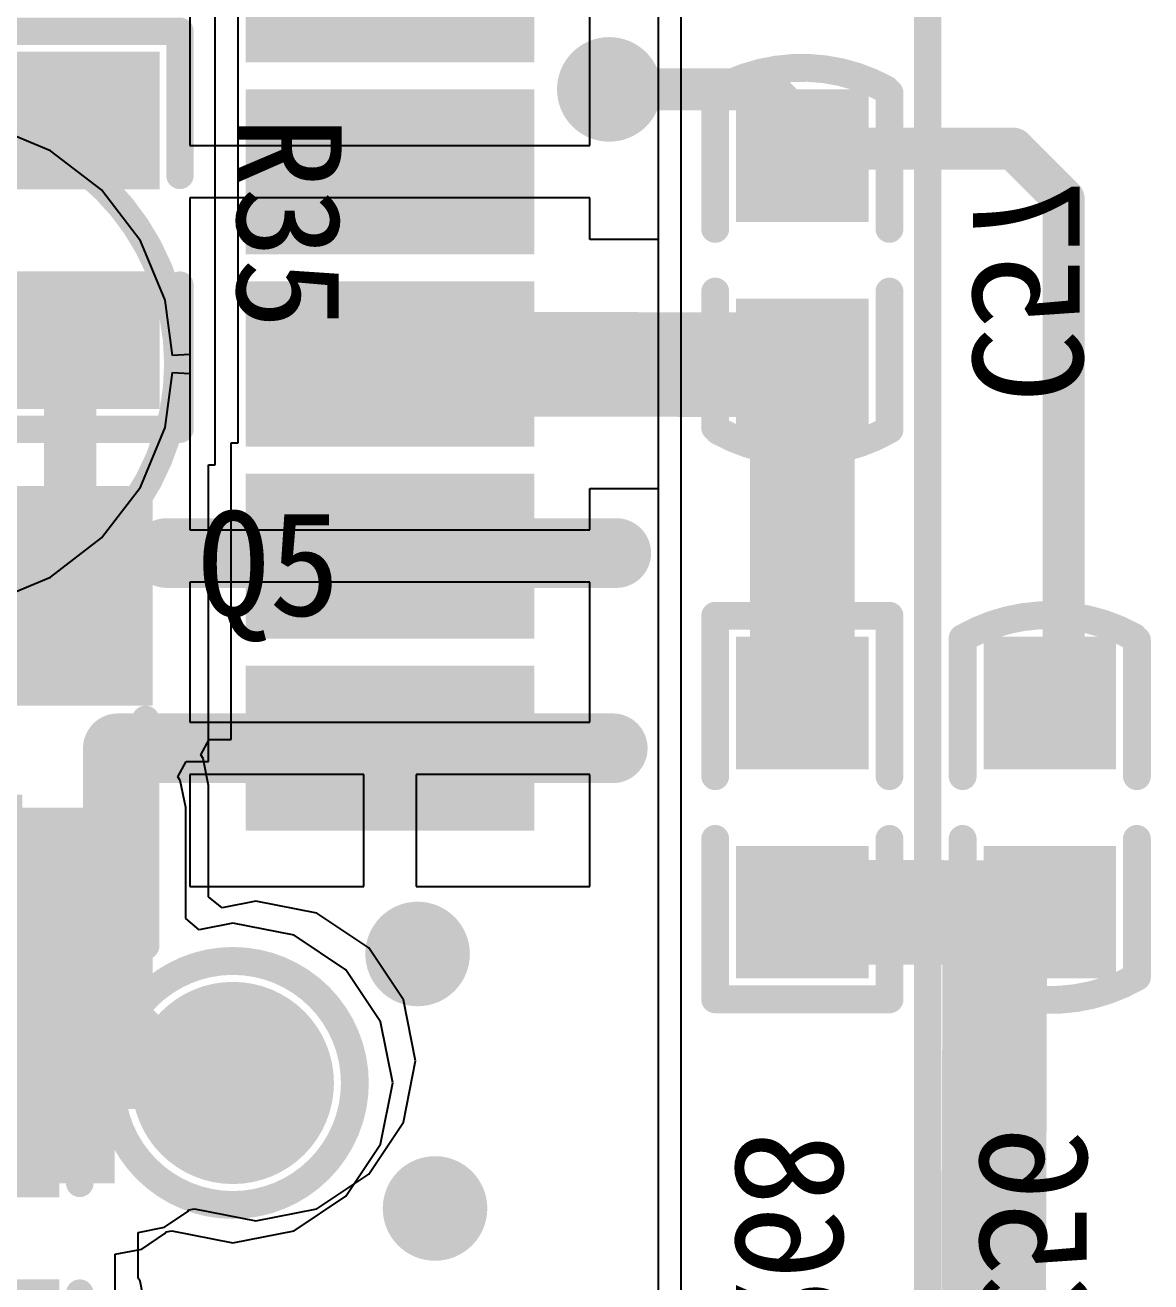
# Model space of a CAD drawing. Header units: millimetres. Extents: x 192 to 285.3, y 128.7 to 184.7.
# Drawn here: x 250.97 to 259.17, y 148.17 to 157.32 of the extents above; entities that cross this region are included whole.
import ezdxf

# ---------------------------------------------------------------- set-up
doc = ezdxf.new("R2010")
doc.units = ezdxf.units.MM
for name, color, linetype in [('BottomLayer', 5, 'Continuous'), ('BottomOverlay', 54, 'Continuous'), ('BottomPaste', 16, 'Continuous'), ('BottomSolder', 6, 'Continuous'), ('ConnectLayer', 7, 'Continuous'), ('MidLayer1', 16, 'Continuous'), ('MidLayer2', 76, 'Continuous'), ('MultiLayer', 9, 'Continuous'), ('TopLayer', 1, 'Continuous'), ('TopOverlay', 2, 'Continuous'), ('TopPaste', 8, 'Continuous'), ('TopSolder', 216, 'Continuous'), ('ViaHoleLayer', 16, 'Continuous')]:
    doc.layers.add(name, color=color, linetype=linetype)

# ---------------------------------------------------------------- blocks, each defined once
blk = doc.blocks.new('R0603_B_1')
at = {"layer": 'BottomLayer'}
for points in [[(-1.143, -0.3809999999999999), (-0.3809999999999999, -0.3809999999999999), (-1.143, 0.3809999999999999), (-0.3809999999999999, 0.3809999999999999)], [(0.3809999999999999, -0.3809999999999999), (1.143, -0.3809999999999999), (0.3809999999999999, 0.3809999999999999), (1.143, 0.3809999999999999)]]:
    blk.add_solid(points, dxfattribs=at)
at = {"layer": 'BottomOverlay', "const_width": 0.2032}
for points in [[(-1.397, -0.63483744), (-1.397, 0.63516256)], [(-0.2286, 0.63516256), (-1.397, 0.63516256)], [(1.397, 0.63516256), (0.2286, 0.63516256)], [(1.397, -0.63483744), (1.397, 0.63516256)], [(-0.2286, -0.63483744), (-1.397, -0.63483744)], [(1.397, -0.63483744), (0.2286, -0.63483744)]]:
    blk.add_lwpolyline(points, dxfattribs=at)
at = {"layer": 'BottomOverlay', "const_width": 0.1016}
for points in [[(-1.4478, 0.63516256, 1), (-1.3462, 0.63516256, 1)], [(-1.4478, 0.63516256, 1), (-1.3462, 0.63516256, 1)], [(-0.2794, 0.63516256, 1), (-0.1778, 0.63516256, 1)], [(0.1778, 0.63516256, 1), (0.2794, 0.63516256, 1)], [(1.3462, 0.63516256, 1), (1.4478, 0.63516256, 1)], [(1.3462, 0.63516256, 1), (1.4478, 0.63516256, 1)], [(-1.4478, -0.63483744, 1), (-1.3462, -0.63483744, 1)], [(-1.4478, -0.63483744, 1), (-1.3462, -0.63483744, 1)], [(-0.2794, -0.63483744, 1), (-0.1778, -0.63483744, 1)], [(0.1778, -0.63483744, 1), (0.2794, -0.63483744, 1)], [(1.3462, -0.63483744, 1), (1.4478, -0.63483744, 1)], [(1.3462, -0.63483744, 1), (1.4478, -0.63483744, 1)]]:
    blk.add_lwpolyline(points, format="xyb", close=True, dxfattribs=at)
at = {"layer": 'BottomPaste'}
for points in [[(-1.143, -0.3809999999999999), (-0.3809999999999999, -0.3809999999999999), (-1.143, 0.3809999999999999), (-0.3809999999999999, 0.3809999999999999)], [(0.3809999999999999, -0.3809999999999999), (1.143, -0.3809999999999999), (0.3809999999999999, 0.3809999999999999), (1.143, 0.3809999999999999)]]:
    blk.add_solid(points, dxfattribs=at)
at = {"layer": 'BottomSolder'}
for points in [[(-1.2446, -0.4826), (-0.2794, -0.4826), (-1.2446, 0.4826), (-0.2794, 0.4826)], [(0.2794, -0.4826), (1.2446, -0.4826), (0.2794, 0.4826), (1.2446, 0.4826)]]:
    blk.add_solid(points, dxfattribs=at)
blk = doc.blocks.new('C0603_B_2')
at = {"layer": 'BottomLayer'}
for points in [[(-1.143, -0.3809999999999999), (-0.3809999999999999, -0.3809999999999999), (-1.143, 0.3809999999999999), (-0.3809999999999999, 0.3809999999999999)], [(0.3809999999999999, -0.3809999999999999), (1.143, -0.3809999999999999), (0.3809999999999999, 0.3809999999999999), (1.143, 0.3809999999999999)]]:
    blk.add_solid(points, dxfattribs=at)
at = {"layer": 'BottomOverlay', "const_width": 0.2032}
for points in [[(-1.2192, 0.635), (-0.2286, 0.635)], [(0.2286, 0.635), (1.2192, 0.635)], [(-1.2192, -0.635), (-0.2286, -0.635)], [(0.2286, -0.635), (1.2192, -0.635)]]:
    blk.add_lwpolyline(points, dxfattribs=at)
at = {"layer": 'BottomOverlay', "const_width": 0.1016}
for points in [[(-1.27, 0.635, 1), (-1.1684, 0.635, 1)], [(-0.2794, 0.635, 1), (-0.1778, 0.635, 1)], [(0.1778, 0.635, 1), (0.2794, 0.635, 1)], [(1.1684, 0.635, 1), (1.27, 0.635, 1)], [(1.18294658, 0.63514478, 1), (1.28454658, 0.63514478, 1)], [(-1.2954, 0.6096, 1), (-1.1938, 0.6096, 1)], [(-1.28454658, -0.63514478, 1), (-1.18294658, -0.63514478, 1)], [(-1.27, -0.635, 1), (-1.1684, -0.635, 1)], [(-0.2794, -0.635, 1), (-0.1778, -0.635, 1)], [(0.1778, -0.635, 1), (0.2794, -0.635, 1)], [(1.1684, -0.635, 1), (1.27, -0.635, 1)], [(1.1938, -0.6096, 1), (1.2954, -0.6096, 1)]]:
    blk.add_lwpolyline(points, format="xyb", close=True, dxfattribs=at)
at = {"layer": 'BottomOverlay', "const_width": 0.2032}
for points in [[(1.23374658, 0.63514478, -0.2618374382668984), (1.2446, -0.6096)], [(-1.23374658, -0.63514478, -0.2618374382668988), (-1.2446, 0.6096)]]:
    blk.add_lwpolyline(points, format="xyb", dxfattribs=at)
at = {"layer": 'BottomPaste'}
for points in [[(-1.143, -0.3809999999999999), (-0.3809999999999999, -0.3809999999999999), (-1.143, 0.3809999999999999), (-0.3809999999999999, 0.3809999999999999)], [(0.3809999999999999, -0.3809999999999999), (1.143, -0.3809999999999999), (0.3809999999999999, 0.3809999999999999), (1.143, 0.3809999999999999)]]:
    blk.add_solid(points, dxfattribs=at)
at = {"layer": 'BottomSolder'}
for points in [[(-1.2446, -0.4826), (-0.2794, -0.4826), (-1.2446, 0.4826), (-0.2794, 0.4826)], [(0.2794, -0.4826), (1.2446, -0.4826), (0.2794, 0.4826), (1.2446, 0.4826)]]:
    blk.add_solid(points, dxfattribs=at)
blk = doc.blocks.new('C0603_B_3')
at = {"layer": 'BottomLayer'}
for points in [[(-1.143, -0.3809999999999999), (-0.3809999999999999, -0.3809999999999999), (-1.143, 0.3809999999999999), (-0.3809999999999999, 0.3809999999999999)], [(0.3809999999999999, -0.3809999999999999), (1.143, -0.3809999999999999), (0.3809999999999999, 0.3809999999999999), (1.143, 0.3809999999999999)]]:
    blk.add_solid(points, dxfattribs=at)
at = {"layer": 'BottomOverlay', "const_width": 0.2032}
for points in [[(-1.2192, 0.635), (-0.2286, 0.635)], [(0.2286, 0.635), (1.2192, 0.635)], [(-1.2192, -0.635), (-0.2286, -0.635)], [(0.2286, -0.635), (1.2192, -0.635)]]:
    blk.add_lwpolyline(points, dxfattribs=at)
at = {"layer": 'BottomOverlay', "const_width": 0.1016}
for points in [[(-1.27, 0.635, 1), (-1.1684, 0.635, 1)], [(-0.2794, 0.635, 1), (-0.1778, 0.635, 1)], [(0.1778, 0.635, 1), (0.2794, 0.635, 1)], [(1.1684, 0.635, 1), (1.27, 0.635, 1)], [(1.18294658, 0.63514478, 1), (1.28454658, 0.63514478, 1)], [(-1.2954, 0.6096, 1), (-1.1938, 0.6096, 1)], [(-1.28454658, -0.63514478, 1), (-1.18294658, -0.63514478, 1)], [(-1.27, -0.635, 1), (-1.1684, -0.635, 1)], [(-0.2794, -0.635, 1), (-0.1778, -0.635, 1)], [(0.1778, -0.635, 1), (0.2794, -0.635, 1)], [(1.1684, -0.635, 1), (1.27, -0.635, 1)], [(1.1938, -0.6096, 1), (1.2954, -0.6096, 1)]]:
    blk.add_lwpolyline(points, format="xyb", close=True, dxfattribs=at)
at = {"layer": 'BottomOverlay', "const_width": 0.2032}
for points in [[(1.23374658, 0.63514478, -0.2618374382668986), (1.2446, -0.6096)], [(-1.23374658, -0.63514478, -0.2618374382668988), (-1.2446, 0.6096)]]:
    blk.add_lwpolyline(points, format="xyb", dxfattribs=at)
at = {"layer": 'BottomPaste'}
for points in [[(-1.143, -0.3809999999999999), (-0.3809999999999999, -0.3809999999999999), (-1.143, 0.3809999999999999), (-0.3809999999999999, 0.3809999999999999)], [(0.3809999999999999, -0.3809999999999999), (1.143, -0.3809999999999999), (0.3809999999999999, 0.3809999999999999), (1.143, 0.3809999999999999)]]:
    blk.add_solid(points, dxfattribs=at)
at = {"layer": 'BottomSolder'}
for points in [[(-1.2446, -0.4826), (-0.2794, -0.4826), (-1.2446, 0.4826), (-0.2794, 0.4826)], [(0.2794, -0.4826), (1.2446, -0.4826), (0.2794, 0.4826), (1.2446, 0.4826)]]:
    blk.add_solid(points, dxfattribs=at)
blk = doc.blocks.new('0805_28')
at = {"layer": 'TopLayer'}
for points in [[(-1.59998156, -0.8000110999999999), (-0.39998396, -0.8000110999999999), (-1.59998156, 0.7999857), (-0.39998396, 0.7999857)], [(0.40001444, -0.8000110999999999), (1.60001204, -0.8000110999999999), (0.40001444, 0.7999857), (1.60001204, 0.7999857)]]:
    blk.add_solid(points, dxfattribs=at)
at = {"layer": 'TopOverlay', "const_width": 0.1999996}
for points in [[(-1.85001916, -1.0499979), (-1.85001916, 1.0500233)], [(-0.39998396, 1.0500233), (-1.85001916, 1.0500233)], [(1.84999884, 1.0500233), (0.40001444, 1.0500233)], [(1.84999884, -1.0499979), (1.84999884, 1.0500233)], [(-0.39998396, -1.0499979), (-1.85001916, -1.0499979)], [(1.84999884, -1.0499979), (0.40001444, -1.0499979)]]:
    blk.add_lwpolyline(points, dxfattribs=at)
at = {"layer": 'TopOverlay', "const_width": 0.0999998}
for points in [[(-1.90001906, 1.0500233, 1), (-1.80001926, 1.0500233, 1)], [(-1.90001906, 1.0500233, 1), (-1.80001926, 1.0500233, 1)], [(-0.44998386, 1.0500233, 1), (-0.34998406, 1.0500233, 1)], [(0.35001454, 1.0500233, 1), (0.45001434, 1.0500233, 1)], [(1.79999894, 1.0500233, 1), (1.89999874, 1.0500233, 1)], [(1.79999894, 1.0500233, 1), (1.89999874, 1.0500233, 1)], [(-1.90001906, -1.0499979, 1), (-1.80001926, -1.0499979, 1)], [(-1.90001906, -1.0499979, 1), (-1.80001926, -1.0499979, 1)], [(-0.44998386, -1.0499979, 1), (-0.34998406, -1.0499979, 1)], [(0.35001454, -1.0499979, 1), (0.45001434, -1.0499979, 1)], [(1.79999894, -1.0499979, 1), (1.89999874, -1.0499979, 1)], [(1.79999894, -1.0499979, 1), (1.89999874, -1.0499979, 1)]]:
    blk.add_lwpolyline(points, format="xyb", close=True, dxfattribs=at)
at = {"layer": 'TopPaste'}
for points in [[(-1.59998156, -0.8000110999999999), (-0.39998396, -0.8000110999999999), (-1.59998156, 0.7999857), (-0.39998396, 0.7999857)], [(0.40001444, -0.8000110999999999), (1.60001204, -0.8000110999999999), (0.40001444, 0.7999857), (1.60001204, 0.7999857)]]:
    blk.add_solid(points, dxfattribs=at)
at = {"layer": 'TopSolder'}
for points in [[(-1.70158156, -0.9016111), (-0.29838396, -0.9016111), (-1.70158156, 0.9015856999999999), (-0.29838396, 0.9015856999999999)], [(0.2984144399999999, -0.9016111), (1.70161204, -0.9016111), (0.2984144399999999, 0.9015856999999999), (1.70161204, 0.9015856999999999)]]:
    blk.add_solid(points, dxfattribs=at)
blk = doc.blocks.new('0603_39')
at = {"layer": 'TopLayer'}
for points in [[(-1.19996966, -0.5500319199999999), (-0.39997126, -0.5500319199999999), (-1.19996966, 0.54996588), (-0.39997126, 0.54996588)], [(0.4000271399999999, -0.5500319199999999), (1.20002554, -0.5500319199999999), (0.4000271399999999, 0.54996588), (1.20002554, 0.54996588)]]:
    blk.add_solid(points, dxfattribs=at)
at = {"layer": 'TopOverlay', "const_width": 0.1999996}
for points in [[(-1.45000726, -0.8000314199999999), (-1.45000726, 0.79996538)], [(-0.40002206, 0.79996538), (-1.45000726, 0.79996538)], [(1.45001234, 0.79996538), (0.39997634, 0.79996538)], [(1.45001234, -0.8000314199999999), (1.45001234, 0.79996538)], [(-0.40002206, -0.8000314199999999), (-1.45000726, -0.8000314199999999)], [(1.45001234, -0.8000314199999999), (0.39997634, -0.8000314199999999)]]:
    blk.add_lwpolyline(points, dxfattribs=at)
at = {"layer": 'TopOverlay', "const_width": 0.0999998}
for points in [[(-1.50000716, 0.79996538, 1), (-1.40000736, 0.79996538, 1)], [(-1.50000716, 0.79996538, 1), (-1.40000736, 0.79996538, 1)], [(-0.45002196, 0.79996538, 1), (-0.35002216, 0.79996538, 1)], [(0.34997644, 0.79996538, 1), (0.44997624, 0.79996538, 1)], [(1.40001244, 0.79996538, 1), (1.50001224, 0.79996538, 1)], [(1.40001244, 0.79996538, 1), (1.50001224, 0.79996538, 1)], [(-1.50000716, -0.8000314199999999, 1), (-1.40000736, -0.8000314199999999, 1)], [(-1.50000716, -0.8000314199999999, 1), (-1.40000736, -0.8000314199999999, 1)], [(-0.45002196, -0.8000314199999999, 1), (-0.35002216, -0.8000314199999999, 1)], [(0.34997644, -0.8000314199999999, 1), (0.44997624, -0.8000314199999999, 1)], [(1.40001244, -0.8000314199999999, 1), (1.50001224, -0.8000314199999999, 1)], [(1.40001244, -0.8000314199999999, 1), (1.50001224, -0.8000314199999999, 1)]]:
    blk.add_lwpolyline(points, format="xyb", close=True, dxfattribs=at)
at = {"layer": 'TopPaste'}
for points in [[(-1.19996966, -0.5500319199999999), (-0.39997126, -0.5500319199999999), (-1.19996966, 0.54996588), (-0.39997126, 0.54996588)], [(0.4000271399999999, -0.5500319199999999), (1.20002554, -0.5500319199999999), (0.4000271399999999, 0.54996588), (1.20002554, 0.54996588)]]:
    blk.add_solid(points, dxfattribs=at)
at = {"layer": 'TopSolder'}
for points in [[(-1.30156966, -0.6516319199999999), (-0.29837126, -0.6516319199999999), (-1.30156966, 0.6515658799999999), (-0.29837126, 0.6515658799999999)], [(0.29842714, -0.6516319199999999), (1.30162554, -0.6516319199999999), (0.29842714, 0.6515658799999999), (1.30162554, 0.6515658799999999)]]:
    blk.add_solid(points, dxfattribs=at)
blk = doc.blocks.new('SOT23_3_55')
at = {"layer": 'TopLayer'}
for points in [[(-0.50000154, 0.49995328), (0.49999646, 0.49995328), (-0.50000154, 1.59995108), (0.49999646, 1.59995108)], [(-1.45001234, -1.74851822), (-0.45001434, -1.74851822), (-1.45001234, -0.35151822), (-0.45001434, -0.35151822)], [(0.4499584599999999, -1.74851822), (1.44995646, -1.74851822), (0.4499584599999999, -0.35151822), (1.44995646, -0.35151822)]]:
    blk.add_solid(points, dxfattribs=at)
at = {"layer": 'TopOverlay', "const_width": 0.1999996}
for points in [[(-0.8000009399999999, 1.49998938), (-1.50002494, 1.49998938)], [(-1.50002494, 1.49998938), (-1.50002494, -0.15004542)], [(1.49996906, 1.49998938), (0.79999586, 1.49998938)], [(1.49996906, 1.49998938), (1.49996906, -0.15004542)], [(0.22996906, -1.50005542), (-0.23002494, -1.50005542)]]:
    blk.add_lwpolyline(points, dxfattribs=at)
at = {"layer": 'TopOverlay', "const_width": 0.0999998}
for points in [[(-1.55002484, 1.49998938, 1), (-1.45002504, 1.49998938, 1)], [(-1.55002484, 1.49998938, 1), (-1.45002504, 1.49998938, 1)], [(-0.8500008399999999, 1.49998938, 1), (-0.75000104, 1.49998938, 1)], [(0.7499959599999999, 1.49998938, 1), (0.8499957599999999, 1.49998938, 1)], [(1.44996916, 1.49998938, 1), (1.54996896, 1.49998938, 1)], [(1.44996916, 1.49998938, 1), (1.54996896, 1.49998938, 1)], [(-1.55002484, -0.15004542, 1), (-1.45002504, -0.15004542, 1)], [(1.44996916, -0.15004542, 1), (1.54996896, -0.15004542, 1)], [(-0.28002484, -1.50005542, 1), (-0.18002504, -1.50005542, 1)], [(0.17996916, -1.50005542, 1), (0.27996896, -1.50005542, 1)]]:
    blk.add_lwpolyline(points, format="xyb", close=True, dxfattribs=at)
at = {"layer": 'TopPaste'}
for points in [[(-0.50000154, 0.49995328), (0.49999646, 0.49995328), (-0.50000154, 1.59995108), (0.49999646, 1.59995108)], [(-1.45001234, -1.74851822), (-0.45001434, -1.74851822), (-1.45001234, -0.35151822), (-0.45001434, -0.35151822)], [(0.4499584599999999, -1.74851822), (1.44995646, -1.74851822), (0.4499584599999999, -0.35151822), (1.44995646, -0.35151822)]]:
    blk.add_solid(points, dxfattribs=at)
at = {"layer": 'TopSolder'}
for points in [[(-0.60160154, 0.39835328), (0.6015964599999999, 0.39835328), (-0.60160154, 1.70155108), (0.6015964599999999, 1.70155108)], [(-1.55161234, -1.85011822), (-0.34841434, -1.85011822), (-1.55161234, -0.24991822), (-0.34841434, -0.24991822)], [(0.34835846, -1.85011822), (1.55155646, -1.85011822), (0.34835846, -0.24991822), (1.55155646, -0.24991822)]]:
    blk.add_solid(points, dxfattribs=at)
blk = doc.blocks.new('G510_Q50_20_B_69')
at = {"layer": 'BottomLayer'}
for points in [[(-7.550022999999999, 9.99999016), (-7.550022999999999, 11.89998636), (-8.550021, 9.99999016), (-8.550021, 11.89998636)], [(-6.1500258, 9.99999016), (-6.1500258, 11.89998636), (-7.1500238, 9.99999016), (-7.1500238, 11.89998636)], [(-4.7499778, 9.99999016), (-4.7499778, 11.89998636), (-5.7499758, 9.99999016), (-5.7499758, 11.89998636)], [(-3.3499806, 9.99999016), (-3.3499806, 11.89998636), (-4.3499786, 9.99999016), (-4.3499786, 11.89998636)], [(-1.9499834, 9.99999016), (-1.9499834, 11.89998636), (-2.9499814, 9.99999016), (-2.9499814, 11.89998636)]]:
    blk.add_solid(points, dxfattribs=at)
at = {"layer": 'BottomOverlay', "const_width": 0.1999996}
blk.add_lwpolyline([(-3.44999818, 7.604599979999999, 1), (-7.04999606, 7.604599979999999, 1)], format="xyb", close=True, dxfattribs=at)
at = {"layer": 'BottomPaste'}
for points in [[(-7.550022999999999, 9.99999016), (-7.550022999999999, 11.89998636), (-8.550021, 9.99999016), (-8.550021, 11.89998636)], [(-6.1500258, 9.99999016), (-6.1500258, 11.89998636), (-7.1500238, 9.99999016), (-7.1500238, 11.89998636)], [(-4.7499778, 9.99999016), (-4.7499778, 11.89998636), (-5.7499758, 9.99999016), (-5.7499758, 11.89998636)], [(-3.3499806, 9.99999016), (-3.3499806, 11.89998636), (-4.3499786, 9.99999016), (-4.3499786, 11.89998636)], [(-1.9499834, 9.99999016), (-1.9499834, 11.89998636), (-2.9499814, 9.99999016), (-2.9499814, 11.89998636)]]:
    blk.add_solid(points, dxfattribs=at)
at = {"layer": 'BottomSolder'}
for points in [[(-7.448422999999999, 9.89839016), (-7.448422999999999, 12.00158636), (-8.651620999999999, 9.89839016), (-8.651620999999999, 12.00158636)], [(-6.0484258, 9.89839016), (-6.0484258, 12.00158636), (-7.2516238, 9.89839016), (-7.2516238, 12.00158636)], [(-4.6483778, 9.89839016), (-4.6483778, 12.00158636), (-5.8515758, 9.89839016), (-5.8515758, 12.00158636)], [(-3.2483806, 9.89839016), (-3.2483806, 12.00158636), (-4.451578599999999, 9.89839016), (-4.451578599999999, 12.00158636)], [(-1.8483834, 9.89839016), (-1.8483834, 12.00158636), (-3.0515814, 9.89839016), (-3.0515814, 12.00158636)]]:
    blk.add_solid(points, dxfattribs=at)
blk = doc.blocks.new('TESTPOINT_165')
at = {"layer": 'TopLayer', "const_width": 0.635}
blk.add_lwpolyline([(-0.3175, 0, 1), (0.3175, 0, 1)], format="xyb", close=True, dxfattribs=at)
at = {"layer": 'TopOverlay'}
for points, const_width in [([(0.889, 0, 1), (-0.889, 0, 1)], 0.2032), ([(-0.9397999999999999, 0, 1), (-0.8382, 0, 1)], 0.1016), ([(0.8382, 0, 1), (0.9397999999999999, 0, 1)], 0.1016)]:
    blk.add_lwpolyline(points, format="xyb", close=True, dxfattribs=dict(at, const_width=const_width))
at = {"layer": 'TopPaste', "const_width": 0.635}
blk.add_lwpolyline([(-0.3175, 0, 1), (0.3175, 0, 1)], format="xyb", close=True, dxfattribs=at)
at = {"layer": 'TopSolder', "const_width": 0.7366}
blk.add_lwpolyline([(-0.3683, 0, 1), (0.3683, 0, 1)], format="xyb", close=True, dxfattribs=at)

msp = doc.modelspace()

# ---------------------------------------------------------------- linework, layer by layer
at = {"layer": 'BottomLayer'}
for p, q in [((255.57800294, 183.9830712), (255.57800294, 155.75939638)), ((252.16539356, 157.4625248), (252.16539356, 156.6450258)), ((255.08138976, 156.6450258), (255.08138976, 157.4625248)), ((252.16539356, 156.6450258), (252.16539356, 156.4435276)), ((255.08138976, 156.4435276), (255.08138976, 156.6450258)), ((252.16539356, 156.4435276), (255.08138976, 156.4435276)), ((255.08138976, 156.0625276), (252.16539356, 156.0625276)), ((252.16539356, 156.0625276), (252.16539356, 155.2450286)), ((255.08138976, 155.75939638), (255.08138976, 156.0625276)), ((255.57800294, 155.75939638), (255.08138976, 155.75939638)), ((252.16539356, 155.2450286), (252.16539356, 153.8449806)), ((255.08138976, 153.8449806), (255.08138976, 153.94656282)), ((255.08138976, 153.94656282), (255.57800294, 153.94656282)), ((255.57800294, 153.94656282), (255.57800294, 135.2228944)), ((252.16539356, 153.8449806), (252.16539356, 153.6434824)), ((255.08138976, 153.6434824), (255.08138976, 153.8449806)), ((252.16539356, 153.6434824), (255.08138976, 153.6434824)), ((255.08138976, 153.2624824), (252.16539356, 153.2624824)), ((252.16539356, 153.2624824), (252.16539356, 152.4449834)), ((255.08138976, 152.4449834), (255.08138976, 153.2624824)), ((252.16539356, 152.4449834), (252.16539356, 152.2434852)), ((255.08138976, 152.2434852), (255.08138976, 152.4449834)), ((252.16539356, 152.2434852), (255.08138976, 152.2434852)), ((253.43289166, 151.8624852), (252.16539356, 151.8624852)), ((252.16539356, 151.8624852), (252.16539356, 151.0449862)), ((253.43289166, 151.0449862), (253.43289166, 151.8624852)), ((255.08138976, 151.8624852), (253.81389166, 151.8624852)), ((253.81389166, 151.8624852), (253.81389166, 151.0449862)), ((255.08138976, 151.0449862), (255.08138976, 151.8624852)), ((252.16539356, 151.0449862), (253.43289166, 151.0449862)), ((253.81389166, 151.0449862), (255.08138976, 151.0449862))]:
    msp.add_line(p, q, dxfattribs=at)
for points, const_width in [([(255.03190294, 156.85340232, 1), (255.41290294, 156.85340232, 1)], 0.3809999999999999), ([(255.14620294, 156.85340232, 1), (255.29860294, 156.85340232, 1)], 0.1524), ([(256.2990048, 156.85340232, 1), (256.4514048, 156.85340232, 1)], 0.1524), ([(256.2990048, 156.85340232, 1), (256.4514048, 156.85340232, 1)], 0.1524), ([(256.7308048, 156.42160232, 1), (256.8832048, 156.42160232, 1)], 0.1524), ([(256.7308048, 156.42160232, 1), (256.8832048, 156.42160232, 1)], 0.1524), ([(258.0912415, 156.42160232, 1), (258.2436415, 156.42160232, 1)], 0.1524), ([(258.0912415, 156.42160232, 1), (258.2436415, 156.42160232, 1)], 0.1524), ([(258.4580048, 156.05483902, 1), (258.6104048, 156.05483902, 1)], 0.1524), ([(258.4580048, 156.05483902, 1), (258.6104048, 156.05483902, 1)], 0.1524), ([(253.43289166, 154.8529796, 1), (253.81389166, 154.8529796, 1)], 0.3809999999999999), ([(256.4387048, 154.84680232, 1), (256.8197048, 154.84680232, 1)], 0.3809999999999999), ([(256.4387048, 154.84680232, 1), (256.8197048, 154.84680232, 1)], 0.3809999999999999), ([(251.86960294, 153.47520232, 1), (252.12360294, 153.47520232, 1)], 0.254), ([(255.14620294, 153.47520232, 1), (255.40020294, 153.47520232, 1)], 0.254), ([(256.4387048, 152.46201918, 1), (256.8197048, 152.46201918, 1)], 0.3809999999999999), ([(258.4580048, 152.34892314, 1), (258.6104048, 152.34892314, 1)], 0.1524), ([(251.51400294, 152.05280232, 1), (251.76800294, 152.05280232, 1)], 0.254), ([(251.51400294, 152.05280232, 1), (251.76800294, 152.05280232, 1)], 0.254), ([(255.12080294, 152.05280232, 1), (255.37480294, 152.05280232, 1)], 0.254), ([(256.6165048, 150.85900232, 1), (256.9975048, 150.85900232, 1)], 0.3809999999999999), ([(257.84155188, 150.82127824, 1), (258.22255188, 150.82127824, 1)], 0.3809999999999999), ([(258.2420921, 150.85448874, 1), (258.6230921, 150.85448874, 1)], 0.3809999999999999), ([(253.63490294, 150.55420232, 1), (254.01590294, 150.55420232, 1)], 0.3809999999999999), ([(251.51400294, 150.04620232, 1), (251.76800294, 150.04620232, 1)], 0.254), ([(251.51400294, 150.04620232, 1), (251.76800294, 150.04620232, 1)], 0.254), ([(252.22520294, 149.33500232, 1), (252.47920294, 149.33500232, 1)], 0.254), ([(252.22520294, 149.33500232, 1), (252.47920294, 149.33500232, 1)], 0.254), ([(252.22520294, 149.18260232, 1), (252.47920294, 149.18260232, 1)], 0.254), ([(253.76190294, 148.70000232, 1), (254.14290294, 148.70000232, 1)], 0.3809999999999999)]:
    msp.add_lwpolyline(points, format="xyb", close=True, dxfattribs=dict(at, const_width=const_width))
for points, const_width in [([(255.22240294, 156.85340232), (256.3752048, 156.85340232)], 0.3048), ([(256.3752048, 156.85340232), (256.8070048, 156.42160232)], 0.3048), ([(256.8070048, 156.42160232), (258.1674415, 156.42160232)], 0.3048), ([(258.1674415, 156.42160232), (258.5342048, 156.05483902)], 0.3048), ([(258.5342048, 152.34892314), (258.5342048, 156.05483902)], 0.3048), ([(253.62339166, 154.8529796), (256.6292048, 154.84680232)], 0.7619999999999999), ([(256.6292048, 152.46201918), (256.6292048, 154.84680232)], 0.7619999999999999), ([(251.99660294, 153.47520232), (255.27320294, 153.47520232)], 0.508), ([(251.64100294, 150.04620232), (251.64100294, 152.05280232)], 0.508), ([(251.64100294, 152.05280232), (255.24780294, 152.05280232)], 0.508), ([(256.8070048, 150.85900232), (258.4325921, 150.85448874)], 0.7619999999999999), ([(258.01340574, 144.1030011), (258.03205188, 150.82127824)], 0.7619999999999999), ([(251.64100294, 150.04620232), (252.35220294, 149.33500232)], 0.508), ([(252.35220294, 149.18260232), (252.35220294, 149.33500232)], 0.508)]:
    msp.add_lwpolyline(points, dxfattribs=dict(at, const_width=const_width))
at = {"layer": 'ConnectLayer'}
for p, q in [((255.74452534, 184.14325376), (255.74452534, 135.38307696)), ((255.57800294, 183.9830712), (255.57800294, 135.2228944)), ((255.57800294, 183.9830712), (255.57800294, 155.75939638)), ((252.51789222, 155.87915738), (252.51789222, 157.69515578)), ((252.16539356, 157.4625248), (252.16539356, 156.6450258)), ((255.08138976, 156.6450258), (255.08138976, 157.4625248)), ((251.15007428, 156.40608292), (250.71755546, 156.58523674)), ((252.16539356, 156.6450258), (252.16539356, 156.4435276)), ((255.08138976, 156.4435276), (255.08138976, 156.6450258)), ((251.52148832, 156.1210873), (251.15007428, 156.40608292)), ((252.16539356, 156.4435276), (255.08138976, 156.4435276)), ((251.80648394, 155.74967326), (251.52148832, 156.1210873)), ((255.08138976, 156.0625276), (252.16539356, 156.0625276)), ((252.16539356, 156.0625276), (252.16539356, 155.2450286)), ((255.08138976, 155.75939638), (255.08138976, 156.0625276)), ((252.51789222, 154.27916058), (252.51789222, 155.87915738)), ((251.98563776, 155.31715444), (251.80648394, 155.74967326)), ((255.57800294, 155.75939638), (255.08138976, 155.75939638)), ((252.03866534, 154.91437394), (251.98563776, 155.31715444)), ((252.16539356, 155.2450286), (252.16539356, 154.92267974)), ((252.16539356, 154.92267974), (252.03866534, 154.91437394)), ((251.98563776, 154.38885048), (252.03866534, 154.79163098)), ((252.03866534, 154.79163098), (252.16539356, 154.78332518)), ((252.16539356, 154.78332518), (252.16539356, 153.8449806)), ((251.80648394, 153.95633166), (251.98563776, 154.38885048)), ((252.46793804, 152.11670364), (252.46793804, 154.27916058)), ((252.46793804, 154.27916058), (252.51789222, 154.27916058)), ((251.52148832, 153.58491762), (251.80648394, 153.95633166)), ((255.08138976, 153.8449806), (255.08138976, 153.94656282)), ((255.08138976, 153.94656282), (255.57800294, 153.94656282)), ((255.57800294, 153.94656282), (255.57800294, 135.2228944)), ((252.16539356, 153.8449806), (252.16539356, 153.6434824)), ((255.08138976, 153.6434824), (255.08138976, 153.8449806)), ((252.16539356, 153.6434824), (255.08138976, 153.6434824)), ((251.15007428, 153.299922), (251.52148832, 153.58491762)), ((250.71755546, 153.12076818), (251.15007428, 153.299922)), ((255.08138976, 153.2624824), (252.16539356, 153.2624824)), ((252.16539356, 153.2624824), (252.16539356, 152.4449834)), ((255.08138976, 152.4449834), (255.08138976, 153.2624824)), ((252.16539356, 152.4449834), (252.16539356, 152.2434852)), ((255.08138976, 152.2434852), (255.08138976, 152.4449834)), ((252.16539356, 152.2434852), (255.08138976, 152.2434852)), ((252.24556866, 152.00469726), (252.30543646, 152.11670364)), ((252.30543646, 152.11670364), (252.46793804, 152.11670364)), ((252.2624749, 151.97939632), (252.24556866, 152.00469726)), ((252.30190078, 151.78118488), (252.2624749, 151.97939632)), ((253.43289166, 151.8624852), (252.16539356, 151.8624852)), ((252.16539356, 151.8624852), (252.16539356, 151.0449862)), ((253.43289166, 151.0449862), (253.43289166, 151.8624852)), ((255.08138976, 151.8624852), (253.81389166, 151.8624852)), ((253.81389166, 151.8624852), (253.81389166, 151.0449862)), ((255.08138976, 151.0449862), (255.08138976, 151.8624852)), ((252.30190078, 150.97168434), (252.30190078, 151.78118488)), ((252.16539356, 151.0449862), (253.43289166, 151.0449862)), ((253.81389166, 151.0449862), (255.08138976, 151.0449862)), ((252.40007432, 150.89111554), (252.30190078, 150.97168434)), ((252.64572534, 150.93997752), (252.40007432, 150.89111554)), ((253.09170108, 150.85126802), (252.64572534, 150.93997752)), ((253.46978262, 150.59864216), (253.09170108, 150.85126802)), ((253.72240848, 150.22056062), (253.46978262, 150.59864216)), ((253.81111798, 149.77458488), (253.72240848, 150.22056062)), ((253.72240848, 149.32860914), (253.81111798, 149.77458488)), ((253.46978262, 148.9505276), (253.72240848, 149.32860914)), ((253.09170108, 148.69790174), (253.46978262, 148.9505276)), ((251.9821605, 148.56464318), (252.15019674, 148.67692134)), ((252.15019674, 148.67692134), (252.1587667, 148.68974834)), ((252.1587667, 148.68974834), (252.19975214, 148.69790174)), ((252.19975214, 148.69790174), (252.19975214, 148.6978992)), ((252.19975214, 148.6978992), (252.19975468, 148.69790174)), ((252.19975468, 148.69790174), (252.64572534, 148.60919224)), ((252.64572534, 148.60919224), (253.09170108, 148.69790174)), ((251.78791146, 148.5260047), (251.9821605, 148.56464318)), ((251.78791146, 148.19265256), (251.78791146, 148.5260047)), ((251.80345118, 148.16939632), (251.78791146, 148.19265256)), ((251.84287706, 147.97118488), (251.80345118, 148.16939632))]:
    msp.add_line(p, q, dxfattribs=at)
at = {"layer": 'MidLayer1'}
msp.add_line((255.57800294, 183.9830712), (255.57800294, 135.2228944), dxfattribs=at)
at = {"layer": 'MidLayer1', "const_width": 0.3809999999999999}
for points in [[(255.03190294, 156.85340232, 1), (255.41290294, 156.85340232, 1)], [(253.63490294, 150.55420232, 1), (254.01590294, 150.55420232, 1)], [(253.76190294, 148.70000232, 1), (254.14290294, 148.70000232, 1)]]:
    msp.add_lwpolyline(points, format="xyb", close=True, dxfattribs=at)
at = {"layer": 'MidLayer2'}
msp.add_line((255.57800294, 183.9830712), (255.57800294, 135.2228944), dxfattribs=at)
at = {"layer": 'MidLayer2', "const_width": 0.3809999999999999}
for points in [[(255.03190294, 156.85340232, 1), (255.41290294, 156.85340232, 1)], [(253.63490294, 150.55420232, 1), (254.01590294, 150.55420232, 1)], [(253.76190294, 148.70000232, 1), (254.14290294, 148.70000232, 1)]]:
    msp.add_lwpolyline(points, format="xyb", close=True, dxfattribs=at)
at = {"layer": 'MultiLayer', "const_width": 0.3809999999999999}
for points in [[(255.03190294, 156.85340232, 1), (255.41290294, 156.85340232, 1)], [(253.63490294, 150.55420232, 1), (254.01590294, 150.55420232, 1)], [(253.76190294, 148.70000232, 1), (254.14290294, 148.70000232, 1)]]:
    msp.add_lwpolyline(points, format="xyb", close=True, dxfattribs=at)
at = {"layer": 'TopLayer'}
for p, q in [((255.57800294, 183.9830712), (255.57800294, 135.2228944)), ((252.35136982, 155.71897482), (252.35136982, 157.53497322)), ((252.35136982, 154.11897802), (252.35136982, 155.71897482)), ((252.30141564, 151.95652108), (252.30141564, 154.11897802)), ((252.30141564, 154.11897802), (252.35136982, 154.11897802)), ((252.07904626, 151.8445147), (252.13891406, 151.95652108)), ((252.13891406, 151.95652108), (252.30141564, 151.95652108)), ((252.0959525, 151.81921376), (252.07904626, 151.8445147)), ((252.13537838, 151.62100232), (252.0959525, 151.81921376)), ((252.13537838, 150.81150178), (252.13537838, 151.62100232)), ((252.23355192, 150.73093298), (252.13537838, 150.81150178)), ((252.47920294, 150.77979496), (252.23355192, 150.73093298)), ((252.92517868, 150.69108546), (252.47920294, 150.77979496)), ((253.30326022, 150.4384596), (252.92517868, 150.69108546)), ((253.55588608, 150.06037806), (253.30326022, 150.4384596)), ((253.64459558, 149.61440232), (253.55588608, 150.06037806)), ((253.55588608, 149.16842658), (253.64459558, 149.61440232)), ((253.30326022, 148.79034504), (253.55588608, 149.16842658)), ((252.92517868, 148.53771918), (253.30326022, 148.79034504)), ((251.8156381, 148.40446062), (251.98367434, 148.51673878)), ((251.98367434, 148.51673878), (251.9922443, 148.52956578)), ((251.9922443, 148.52956578), (252.03322974, 148.53771918)), ((252.03322974, 148.53771918), (252.03322974, 148.53771664)), ((252.03322974, 148.53771664), (252.03323228, 148.53771918)), ((252.03323228, 148.53771918), (252.47920294, 148.44900968)), ((252.47920294, 148.44900968), (252.92517868, 148.53771918)), ((251.62138906, 148.36582214), (251.8156381, 148.40446062)), ((251.62138906, 148.03247), (251.62138906, 148.36582214))]:
    msp.add_line(p, q, dxfattribs=at)
for points, const_width in [([(255.03190294, 156.85340232, 1), (255.41290294, 156.85340232, 1)], 0.3809999999999999), ([(251.19812092, 156.62697402, 1), (251.38862092, 156.62697402, 1)], 0.1905), ([(251.19812092, 155.02697722, 1), (251.38862092, 155.02697722, 1)], 0.1905), ([(251.19812092, 153.1630668, 1), (251.38862092, 153.1630668, 1)], 0.1905), ([(251.21837234, 153.1630668, 1), (251.3683695, 153.1630668, 1)], 0.1499997), ([(251.21841806, 153.16302108, 1), (251.36841522, 153.16302108, 1)], 0.1499997), ([(253.63490294, 150.55420232, 1), (254.01590294, 150.55420232, 1)], 0.3809999999999999), ([(252.38395294, 149.61440232, 1), (252.57445294, 149.61440232, 1)], 0.1905), ([(253.76190294, 148.70000232, 1), (254.14290294, 148.70000232, 1)], 0.3809999999999999)]:
    msp.add_lwpolyline(points, format="xyb", close=True, dxfattribs=dict(at, const_width=const_width))
for points, const_width in [([(247.54341906, 156.62697402), (251.29337092, 156.62697402)], 0.3809999999999999), ([(251.29337092, 153.1630668), (251.29337092, 155.02697722)], 0.3809999999999999), ([(251.29337092, 153.1630668), (251.29341664, 153.16302108)], 0.2999994), ([(250.44480772, 149.61440232), (252.47920294, 149.61440232)], 0.3809999999999999)]:
    msp.add_lwpolyline(points, dxfattribs=dict(at, const_width=const_width))
msp.add_solid([(249.50740294, 148.88298646), (251.61742666, 148.88298646), (249.50740294, 151.62099978), (251.61742666, 151.62099978)], dxfattribs=at)
at = {"layer": 'TopOverlay', "const_width": 0.1999996}
msp.add_lwpolyline([(257.5434016, 138.003026), (257.5434016, 173.7632288)], dxfattribs=at)
at = {"layer": 'ViaHoleLayer', "const_width": 0.1905}
for points in [[(255.12715294, 156.85340232, 1), (255.31765294, 156.85340232, 1)], [(253.73015294, 150.55420232, 1), (253.92065294, 150.55420232, 1)], [(253.85715294, 148.70000232, 1), (254.04765294, 148.70000232, 1)]]:
    msp.add_lwpolyline(points, format="xyb", close=True, dxfattribs=at)

# ---------------------------------------------------------------- block references
for name, p, rotation in [('G510_Q50_20_B_69', (242.6734034, 149.6030028), 270), ('0603_39', (251.29340394, 155.82700356), 270), ('C0603_B_2', (256.6292048, 155.60880232), 90), ('SOT23_3_55', (250.3434033, 152.11300286), 180), ('R0603_B_1', (256.6292048, 151.62100232), 270), ('C0603_B_3', (258.4326048, 151.62100232), 90), ('TESTPOINT_165', (252.47920294, 149.61440232), 90), ('0805_28', (250.31340336, 148.4830025), 270)]:
    msp.add_blockref(name, p, dxfattribs=dict(rotation=rotation))

# ---------------------------------------------------------------- texts
at = {"layer": 'BottomOverlay', "text_generation_flag": 2}
for s, p in [('C57', (257.8738048, 154.56740232)), ('R68', (256.1466048, 147.63320232)), ('C56', (257.9251636, 147.6672815))]:
    msp.add_text(s, height=0.8000009399999999, rotation=270, dxfattribs=at).set_placement(p)
at = {"layer": 'TopOverlay'}
msp.add_text('R35', height=0.7619999999999999, rotation=270, dxfattribs=at).set_placement((252.5096042, 156.65740322))
msp.add_text('Q5', height=0.7619999999999999, dxfattribs=at).set_placement((252.22520294, 153.01800232))

doc.saveas('drawing.dxf')
